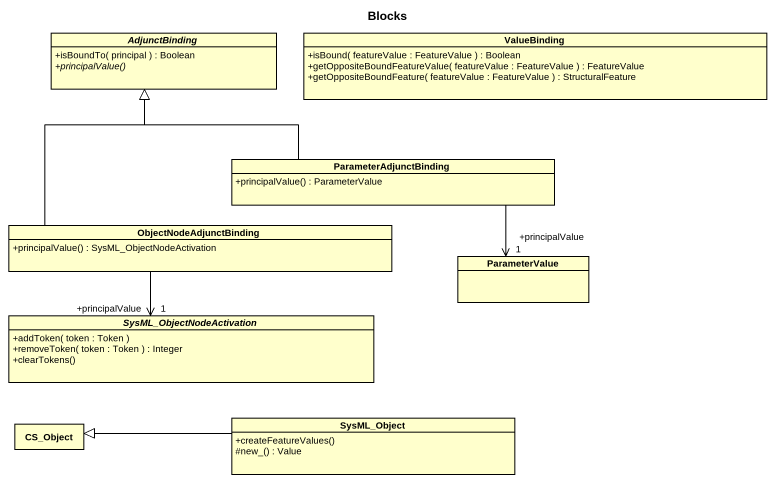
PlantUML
@startuml
title Blocks
hide circle
hide empty members
skinparam classAttributeIconSize 0
abstract class AdjunctBinding {
  +isBoundTo( principal ) : Boolean
  {abstract} +principalValue()
}
class ValueBinding {
  +isBound( featureValue : FeatureValue ) : Boolean
  +getOppositeBoundFeatureValue( featureValue : FeatureValue ) : FeatureValue
  +getOppositeBoundFeature( featureValue : FeatureValue ) : StructuralFeature
}
class ParameterAdjunctBinding {
  +principalValue() : ParameterValue
}
class ObjectNodeAdjunctBinding {
  +principalValue() : SysML_ObjectNodeActivation
}
class ParameterValue
abstract class SysML_ObjectNodeActivation {
  +addToken( token : Token )
  +removeToken( token : Token ) : Integer
  +clearTokens()
}
class CS_Object
class SysML_Object {
  +createFeatureValues()
  #new_() : Value
}
ParameterAdjunctBinding -left-|> AdjunctBinding
ParameterAdjunctBinding --> "+principalValue\n1" ParameterValue
ObjectNodeAdjunctBinding -up-|> AdjunctBinding
SysML_ObjectNodeActivation "+principalValue\n1" <-up- ObjectNodeAdjunctBinding
SysML_Object -left-|> CS_Object
@enduml
